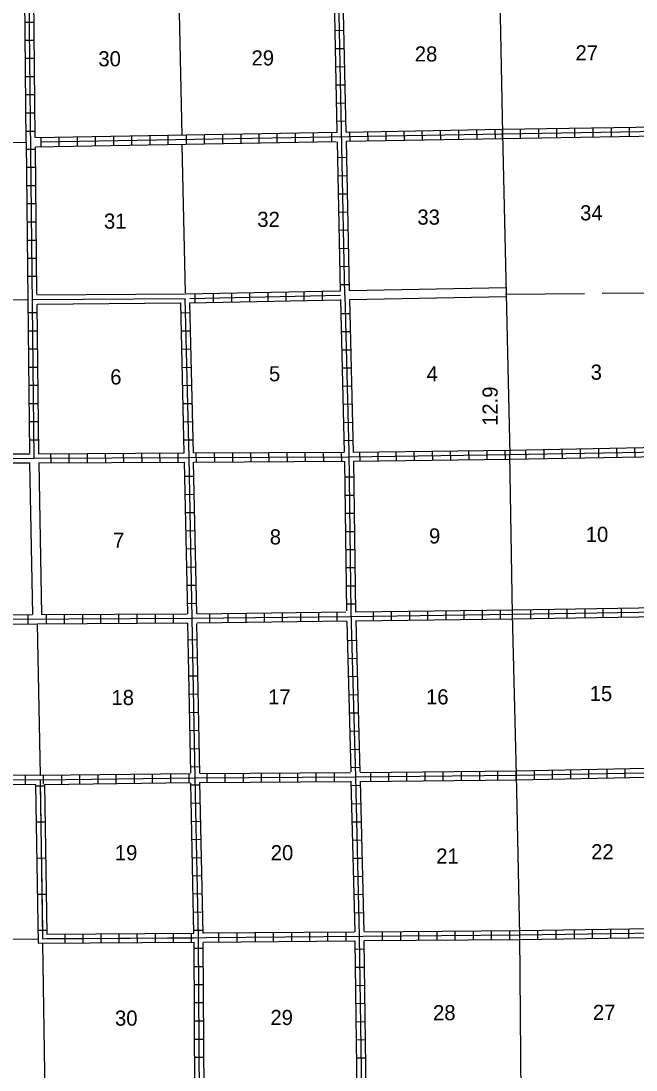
# Model space of a CAD drawing. Extents: x 1826985 to 2172499, y 15894647 to 16271025.
# Drawn here: x 2005001 to 2025310, y 16001546 to 16036205 of the extents above; entities that cross this region are included whole.
import ezdxf

# ---------------------------------------------------------------- set-up
doc = ezdxf.new("R2010")
doc.units = 0
for name, color, linetype in [('L10', 7, 'Continuous'), ('L11', 7, 'Continuous'), ('L13', 7, 'Continuous'), ('L14', 7, 'Continuous'), ('L28', 7, 'Continuous'), ('L3', 7, 'Continuous'), ('L8', 7, 'Continuous'), ('L9', 7, 'Continuous')]:
    doc.layers.add(name, color=color, linetype=linetype)

msp = doc.modelspace()

# ---------------------------------------------------------------- linework, layer by layer
at = {"layer": 'L10'}
for p, q in [((2005529, 16027152), (2010423, 16027194)), ((2015846, 16027300), (2021017, 16027401)), ((2005539, 16026851), (2010274, 16026893)), ((2015846, 16026999), (2021024, 16027104))]:
    msp.add_line(p, q, dxfattribs=at)
at = {"layer": 'L11'}
for p, q in [((2005287, 16021608), (2005382, 16016592)), ((2005587, 16021608), (2005682, 16016592))]:
    msp.add_line(p, q, dxfattribs=at)
at = {"layer": 'L13'}
for p, q in [((2010207, 16037442), (2010308, 16032437)), ((2002627, 16032158), (2005179, 16032201)), ((2010312, 16032099), (2010423, 16027226)), ((2020999, 16027183), (2023606, 16027200)), ((2024193, 16027208), (2026160, 16027226)), ((2000269, 16026949), (2005237, 16027002)), ((2005537, 16016290), (2005632, 16011283)), ((2000571, 16005841), (2005561, 16005884)), ((2005713, 16005735), (2005790, 16000708))]:
    msp.add_line(p, q, dxfattribs=at)
at = {"layer": 'L3'}
for points in [[(2020798, 16037485), (2020898, 16032474), (2021147, 16021877)], [(2021580, 15998534), (2021521, 16000693), (2021474, 16006010), (2021358, 16011285), (2021231, 16016602), (2021147, 16021877)]]:
    msp.add_lwpolyline(points, dxfattribs=at)
at = {"layer": 'L8'}
for p, q in [((2015698, 16027141), (2015096, 16056292)), ((2005439, 16021761), (2005212, 16042886)), ((2005177, 16032201), (2005122, 16037416)), ((2005471, 16032358), (2005423, 16037416)), ((2015440, 16032527), (2015339, 16037532)), ((2015740, 16032532), (2015629, 16037532)), ((2005439, 16036159), (2005138, 16036159)), ((2015365, 16035895), (2015666, 16035901)), ((2005439, 16035558), (2005138, 16035558)), ((2015381, 16035294), (2015682, 16035299)), ((2005450, 16034961), (2005149, 16034961)), ((2015392, 16034692), (2015687, 16034702)), ((2005455, 16034359), (2005154, 16034359)), ((2015407, 16034095), (2015708, 16034100)), ((2005465, 16033762), (2005164, 16033762)), ((2015413, 16033493), (2015714, 16033504)), ((2005465, 16033160), (2005164, 16033160)), ((2015429, 16032891), (2015729, 16032902)), ((2020898, 16032474), (2044494, 16032875)), ((2020898, 16032627), (2026046, 16032712)), ((2025096, 16032400), (2025096, 16032701)), ((2005471, 16032558), (2005175, 16032558)), ((2005481, 16032353), (2015440, 16032527)), ((2005666, 16032210), (2020898, 16032474)), ((2005666, 16032062), (2005666, 16032358)), ((2006263, 16032067), (2006263, 16032368)), ((2006865, 16032083), (2006865, 16032384)), ((2007466, 16032094), (2007466, 16032395)), ((2008063, 16032099), (2008063, 16032400)), ((2008665, 16032110), (2008665, 16032411)), ((2009267, 16032125), (2009267, 16032426)), ((2009864, 16032136), (2009864, 16032437)), ((2010465, 16032141), (2010465, 16032442)), ((2011062, 16032152), (2011062, 16032453)), ((2011664, 16032168), (2011664, 16032469)), ((2012266, 16032178), (2012266, 16032474)), ((2012862, 16032184), (2012862, 16032485)), ((2013464, 16032194), (2013464, 16032495)), ((2014066, 16032210), (2014066, 16032511)), ((2014663, 16032221), (2014663, 16032516)), ((2015265, 16032226), (2015265, 16032527)), ((2015740, 16032532), (2020898, 16032627)), ((2015867, 16032236), (2015856, 16032532)), ((2016463, 16032252), (2016458, 16032553)), ((2017065, 16032257), (2017055, 16032558)), ((2017662, 16032268), (2017657, 16032569)), ((2018264, 16032279), (2018253, 16032574)), ((2018866, 16032294), (2018855, 16032595)), ((2019462, 16032300), (2019457, 16032601)), ((2020064, 16032310), (2020054, 16032611)), ((2020666, 16032326), (2020656, 16032627)), ((2020898, 16032326), (2020898, 16032627)), ((2020898, 16032326), (2026057, 16032411)), ((2021495, 16032337), (2021495, 16032632)), ((2022097, 16032342), (2022097, 16032643)), ((2022699, 16032358), (2022699, 16032659)), ((2023295, 16032368), (2023295, 16032669)), ((2023897, 16032379), (2023897, 16032675)), ((2024499, 16032384), (2024499, 16032685)), ((2005235, 16027002), (2005179, 16032201)), ((2005481, 16032052), (2015413, 16032226)), ((2005529, 16027183), (2005481, 16032041)), ((2015550, 16027294), (2015450, 16032210)), ((2015745, 16032236), (2020904, 16032326)), ((2015846, 16027300), (2015745, 16032236)), ((2005481, 16031962), (2005180, 16031962)), ((2015455, 16031693), (2015756, 16031703)), ((2005492, 16031360), (2005191, 16031360)), ((2015465, 16031091), (2015766, 16031101)), ((2005492, 16030758), (2005191, 16030758)), ((2015481, 16030494), (2015782, 16030499)), ((2005497, 16030161), (2005196, 16030161)), ((2015487, 16029892), (2015788, 16029903)), ((2005508, 16029559), (2005207, 16029559)), ((2015508, 16029295), (2015803, 16029301)), ((2005513, 16028957), (2005212, 16028957)), ((2015513, 16028693), (2015814, 16028699)), ((2005524, 16028361), (2005223, 16028361)), ((2015529, 16028092), (2015830, 16028102)), ((2005524, 16027759), (2005223, 16027759)), ((2015539, 16027495), (2015840, 16027500)), ((2010423, 16027194), (2015550, 16027294)), ((2010745, 16027194), (2010745, 16026893)), ((2011347, 16027210), (2011347, 16026909)), ((2011949, 16027220), (2011949, 16026919)), ((2012546, 16027236), (2012546, 16026935)), ((2013148, 16027241), (2013148, 16026940)), ((2013750, 16027257), (2013750, 16026962)), ((2014346, 16027268), (2014346, 16026967)), ((2014948, 16027284), (2014948, 16026983)), ((2005291, 16021935), (2005237, 16027002)), ((2005587, 16021909), (2005539, 16026835)), ((2010571, 16027041), (2015550, 16027141)), ((2010571, 16026893), (2015550, 16026993)), ((2015550, 16027004), (2015550, 16026993)), ((2005539, 16026560), (2005238, 16026560)), ((2010582, 16026560), (2010281, 16026550)), ((2015566, 16026544), (2015867, 16026544)), ((2005550, 16025958), (2005249, 16025958)), ((2010597, 16025958), (2010296, 16025953)), ((2015571, 16025943), (2015872, 16025943)), ((2005550, 16025362), (2005249, 16025362)), ((2010613, 16025362), (2010312, 16025351)), ((2015587, 16025341), (2015888, 16025341)), ((2005555, 16024760), (2005254, 16024760)), ((2010629, 16024760), (2010333, 16024749)), ((2015608, 16024744), (2015904, 16024749)), ((2005566, 16024158), (2005265, 16024158)), ((2010640, 16024158), (2010339, 16024153)), ((2015624, 16024142), (2015925, 16024153)), ((2005571, 16023561), (2005275, 16023561)), ((2010656, 16023561), (2010355, 16023551)), ((2015629, 16023545), (2015930, 16023551)), ((2005571, 16022959), (2005275, 16022959)), ((2010671, 16022959), (2010370, 16022949)), ((2015645, 16022943), (2015946, 16022949)), ((2005582, 16022357), (2005281, 16022357)), ((2010682, 16022357), (2010381, 16022352)), ((2015666, 16022342), (2015962, 16022352)), ((2013195, 16021650), (2013190, 16021951)), ((2013797, 16021650), (2013792, 16021951)), ((2014399, 16021650), (2014388, 16021951)), ((2014996, 16021660), (2014990, 16021961)), ((2015597, 16021660), (2015587, 16021961)), ((2016199, 16021666), (2016189, 16021967)), ((2016796, 16021666), (2016791, 16021967)), ((2017398, 16021676), (2017387, 16021977)), ((2018000, 16021687), (2017989, 16021983)), ((2018596, 16021692), (2018591, 16021993)), ((2019198, 16021703), (2019188, 16022004)), ((2019795, 16021708), (2019790, 16022009)), ((2020397, 16021718), (2020392, 16022019)), ((2020999, 16021724), (2020988, 16022025)), ((2021147, 16021877), (2042065, 16022283)), ((2021147, 16022025), (2026247, 16022125)), ((2021664, 16022035), (2021675, 16021734)), ((2022266, 16022051), (2022271, 16021750)), ((2022863, 16022062), (2022873, 16021761)), ((2023464, 16022067), (2023470, 16021766)), ((2024066, 16022083), (2024072, 16021787)), ((2024663, 16022093), (2024674, 16021792)), ((2025265, 16022109), (2025270, 16021808)), ((2005999, 16021608), (2005988, 16021909)), ((2006595, 16021618), (2006590, 16021919)), ((2007197, 16021618), (2007192, 16021919)), ((2007799, 16021618), (2007789, 16021919)), ((2008396, 16021629), (2008390, 16021924)), ((2008998, 16021629), (2008987, 16021924)), ((2009600, 16021629), (2009589, 16021924)), ((2010196, 16021634), (2010191, 16021935)), ((2010798, 16021634), (2010788, 16021935)), ((2011400, 16021634), (2011389, 16021935)), ((2011997, 16021645), (2011991, 16021940)), ((2012599, 16021645), (2012588, 16021940)), ((2021147, 16021724), (2026247, 16021824)), ((2010714, 16021159), (2010413, 16021154)), ((2015682, 16021143), (2015983, 16021143)), ((2010724, 16020562), (2010423, 16020552)), ((2015687, 16020541), (2015988, 16020541)), ((2010729, 16019960), (2010428, 16019950)), ((2015698, 16019944), (2015999, 16019944)), ((2010745, 16019358), (2010450, 16019353)), ((2015708, 16019342), (2016004, 16019342)), ((2010756, 16018762), (2010455, 16018751)), ((2015714, 16018741), (2016015, 16018741)), ((2010772, 16018160), (2010471, 16018149)), ((2015729, 16018144), (2016030, 16018144)), ((2010782, 16017558), (2010481, 16017553)), ((2015740, 16017542), (2016041, 16017542)), ((2021231, 16016602), (2052794, 16017141)), ((2010798, 16016961), (2010497, 16016951)), ((2015745, 16016945), (2016046, 16016945)), ((2021231, 16016750), (2026358, 16016834)), ((2021231, 16016449), (2021231, 16016750)), ((2021833, 16016460), (2021833, 16016761)), ((2022430, 16016470), (2022430, 16016766)), ((2023032, 16016486), (2023032, 16016787)), ((2023628, 16016491), (2023628, 16016792)), ((2024230, 16016502), (2024230, 16016803)), ((2024832, 16016507), (2024832, 16016808)), ((2005238, 16016291), (2005238, 16016592)), ((2005840, 16016291), (2005840, 16016592)), ((2006437, 16016301), (2006437, 16016602)), ((2007039, 16016301), (2007039, 16016602)), ((2007641, 16016301), (2007641, 16016602)), ((2008237, 16016312), (2008237, 16016607)), ((2008839, 16016312), (2008839, 16016607)), ((2009441, 16016312), (2009441, 16016607)), ((2010038, 16016317), (2010038, 16016618)), ((2011242, 16016328), (2011242, 16016629)), ((2011838, 16016333), (2011838, 16016634)), ((2012440, 16016343), (2012440, 16016644)), ((2013037, 16016349), (2013037, 16016650)), ((2013639, 16016359), (2013639, 16016660)), ((2014241, 16016359), (2014241, 16016660)), ((2014837, 16016370), (2014837, 16016666)), ((2015439, 16016375), (2015439, 16016676)), ((2016638, 16016391), (2016638, 16016692)), ((2017240, 16016401), (2017240, 16016702)), ((2017841, 16016412), (2017841, 16016708)), ((2018438, 16016417), (2018438, 16016718)), ((2019040, 16016428), (2019040, 16016724)), ((2019637, 16016433), (2019637, 16016734)), ((2020238, 16016444), (2020238, 16016745)), ((2020840, 16016444), (2020840, 16016745)), ((2021231, 16016449), (2026358, 16016533)), ((2010824, 16015757), (2010524, 16015752)), ((2015772, 16015741), (2016073, 16015752)), ((2010830, 16015161), (2010529, 16015150)), ((2015788, 16015145), (2016088, 16015150)), ((2010840, 16014559), (2010539, 16014553)), ((2015803, 16014543), (2016104, 16014553)), ((2010856, 16013962), (2010555, 16013952)), ((2015825, 16013941), (2016120, 16013952)), ((2010867, 16013360), (2010566, 16013350)), ((2015840, 16013344), (2016141, 16013350)), ((2010872, 16012758), (2010571, 16012753)), ((2015856, 16012742), (2016157, 16012753)), ((2010888, 16012162), (2010587, 16012151)), ((2015872, 16012140), (2016173, 16012151)), ((2010898, 16011560), (2010597, 16011549)), ((2005149, 16010995), (2005149, 16011290)), ((2005749, 16010995), (2005749, 16011290)), ((2006347, 16010995), (2006347, 16011290)), ((2006949, 16011000), (2006949, 16011301)), ((2007546, 16011011), (2007546, 16011312)), ((2008148, 16011011), (2008148, 16011312)), ((2008750, 16011016), (2008750, 16011317)), ((2009346, 16011026), (2009346, 16011327)), ((2009948, 16011037), (2009948, 16011333)), ((2010550, 16011042), (2010550, 16011343)), ((2011147, 16011042), (2011147, 16011343)), ((2011748, 16011053), (2011748, 16011348)), ((2012345, 16011053), (2012345, 16011348)), ((2012947, 16011058), (2012947, 16011359)), ((2013549, 16011058), (2013549, 16011359)), ((2014146, 16011069), (2014146, 16011370)), ((2014747, 16011069), (2014747, 16011370)), ((2015349, 16011069), (2015349, 16011370)), ((2015888, 16011544), (2016189, 16011549)), ((2016548, 16011084), (2016548, 16011385)), ((2017150, 16011084), (2017150, 16011385)), ((2017746, 16011095), (2017746, 16011391)), ((2018348, 16011100), (2018348, 16011401)), ((2018945, 16011111), (2018945, 16011412)), ((2019547, 16011116), (2019547, 16011417)), ((2020149, 16011116), (2020149, 16011417)), ((2020745, 16011127), (2020745, 16011428)), ((2021347, 16011132), (2021347, 16011433)), ((2021358, 16011132), (2021358, 16011433)), ((2021954, 16011143), (2021954, 16011444)), ((2022556, 16011158), (2022556, 16011459)), ((2023158, 16011169), (2023158, 16011470)), ((2023755, 16011174), (2023755, 16011475)), ((2024357, 16011195), (2024357, 16011491)), ((2024953, 16011201), (2024953, 16011502)), ((2010914, 16010958), (2010613, 16010952)), ((2015904, 16010942), (2016205, 16010952)), ((2010925, 16010361), (2010624, 16010351)), ((2015925, 16010345), (2016220, 16010351)), ((2010941, 16009759), (2010640, 16009749)), ((2015930, 16009743), (2016231, 16009749)), ((2010946, 16009157), (2010650, 16009152)), ((2015946, 16009141), (2016247, 16009152)), ((2010956, 16008561), (2010666, 16008550)), ((2015962, 16008545), (2016263, 16008550)), ((2010972, 16007959), (2010671, 16007953)), ((2015972, 16007943), (2016273, 16007953)), ((2010983, 16007362), (2010682, 16007351)), ((2015988, 16007341), (2016289, 16007351)), ((2010999, 16006760), (2010698, 16006750)), ((2016004, 16006744), (2016305, 16006750)), ((2006457, 16005741), (2006455, 16006040)), ((2007053, 16005745), (2007051, 16006043)), ((2007650, 16005749), (2007648, 16006047)), ((2008247, 16005753), (2008245, 16006051)), ((2008538, 16005899), (2021474, 16006010)), ((2008843, 16005756), (2008841, 16006055)), ((2009440, 16005760), (2009438, 16006058)), ((2010036, 16005764), (2010034, 16006062)), ((2010633, 16005768), (2010631, 16006066)), ((2011004, 16006158), (2010708, 16006153)), ((2011025, 16006074), (2016015, 16006116)), ((2011537, 16005778), (2011537, 16006074)), ((2012139, 16005783), (2012139, 16006084)), ((2012741, 16005783), (2012741, 16006084)), ((2013338, 16005794), (2013338, 16006095)), ((2013940, 16005794), (2013940, 16006095)), ((2014542, 16005799), (2014542, 16006100)), ((2015138, 16005810), (2015138, 16006111)), ((2015740, 16005810), (2015740, 16006111)), ((2016347, 16006116), (2021474, 16006158)), ((2016939, 16005820), (2016939, 16006116)), ((2017540, 16005826), (2017540, 16006127)), ((2018137, 16005836), (2018137, 16006132)), ((2018739, 16005836), (2018739, 16006132)), ((2019341, 16005841), (2019341, 16006142)), ((2019938, 16005841), (2019938, 16006142)), ((2020539, 16005852), (2020539, 16006153)), ((2021141, 16005857), (2021141, 16006158)), ((2021474, 16005857), (2021474, 16006158)), ((2022071, 16005868), (2022071, 16006169)), ((2022672, 16005878), (2022672, 16006174)), ((2023274, 16005884), (2023274, 16006185)), ((2023871, 16005894), (2023871, 16006195)), ((2024473, 16005899), (2024473, 16006200)), ((2025075, 16005910), (2025075, 16006211)), ((2005859, 16005887), (2010714, 16005917)), ((2011015, 16005767), (2016004, 16005810)), ((2016331, 16005820), (2021474, 16005857)), ((2011015, 16005562), (2010714, 16005562)), ((2016030, 16005540), (2016331, 16005551)), ((2011025, 16004960), (2010724, 16004960)), ((2016041, 16004944), (2016337, 16004949)), ((2011025, 16004358), (2010724, 16004358)), ((2016046, 16004342), (2016347, 16004352)), ((2011030, 16003761), (2010729, 16003761)), ((2016046, 16003745), (2016347, 16003750)), ((2011030, 16003159), (2010729, 16003159)), ((2016057, 16003143), (2016358, 16003149)), ((2011041, 16002557), (2010740, 16002557)), ((2016062, 16002541), (2016363, 16002552)), ((2011041, 16001961), (2010740, 16001961)), ((2016073, 16001945), (2016374, 16001950))]:
    msp.add_line(p, q, dxfattribs=at)
for points in [[(2010392, 16021935), (2010274, 16026893)], [(2011147, 15989959), (2011015, 15995308), (2010898, 16000604), (2010867, 16005915), (2010756, 16011195), (2010656, 16016470), (2010550, 16021787), (2010423, 16027041)], [(2010698, 16021935), (2010571, 16026893)], [(2015550, 16026993), (2015672, 16021961)], [(2015698, 16027141), (2015824, 16021961), (2015898, 16016687), (2016046, 16011227), (2016173, 16005968), (2016242, 16000810), (2016331, 15995366), (2016437, 15990012)], [(2015846, 16026999), (2015973, 16021961)], [(2010698, 16021935), (2015672, 16021961)], [(2015973, 16021961), (2021147, 16022025)], [(1978998, 16021502), (1984209, 16021433), (1989605, 16021460), (1991199, 16021502), (1994916, 16021560), (2000191, 16021718), (2001516, 16021750), (2005439, 16021761), (2010550, 16021787), (2015824, 16021808), (2021147, 16021877)], [(2003649, 16021909), (2005307, 16021909)], [(2003649, 16021608), (2005287, 16021608)], [(2005582, 16021909), (2010392, 16021935)], [(2005587, 16021608), (2010397, 16021634)], [(2010508, 16016618), (2010397, 16021634)], [(2010803, 16016618), (2010698, 16021634)], [(2010708, 16021634), (2015682, 16021660)], [(2015682, 16021660), (2015745, 16016718)], [(2015983, 16021661), (2021147, 16021724)], [(2015983, 16021661), (2016046, 16016687), (2016046, 16016676)], [(2016057, 16016687), (2021231, 16016750)], [(2000439, 16016417), (2010656, 16016470), (2015898, 16016533), (2021231, 16016602)], [(2000439, 16016570), (2005382, 16016592)], [(2005682, 16016592), (2010492, 16016618)], [(2010814, 16016618), (2015729, 16016687)], [(2016046, 16016386), (2021231, 16016449)], [(2000439, 16016270), (2005537, 16016291)], [(2005537, 16016290), (2010481, 16016317)], [(2010608, 16011370), (2010508, 16016317)], [(2010904, 16011348), (2010803, 16016301)], [(2010814, 16016317), (2015756, 16016386)], [(2015756, 16016359), (2015888, 16011401)], [(2016057, 16016386), (2016189, 16011401)], [(2021358, 16011285), (2042314, 16011676), (2047620, 16011702), (2058195, 16012051), (2063523, 16012019), (2068507, 16012151)], [(2000349, 16011127), (2003206, 16011158), (2005629, 16011132), (2010756, 16011195), (2016046, 16011227), (2021358, 16011285)], [(2000508, 16011275), (2003206, 16011312), (2005632, 16011283)], [(2005632, 16011283), (2010597, 16011343)], [(2010914, 16011343), (2015883, 16011375)], [(2016199, 16011375), (2021358, 16011433)], [(2021358, 16011433), (2025645, 16011517)], [(2021358, 16011132), (2025645, 16011216)], [(2000508, 16010974), (2003206, 16011011), (2005482, 16010984)], [(2005782, 16010984), (2010582, 16011042)], [(2010713, 16006067), (2010608, 16011026)], [(2011015, 16006058), (2010904, 16011053)], [(2010914, 16011042), (2015888, 16011074)], [(2015898, 16011084), (2016020, 16006111)], [(2016199, 16011074), (2021358, 16011132)], [(2016199, 16011084), (2016321, 16006127)], [(2021474, 16006010), (2037298, 16006243), (2053063, 16006549)], [(2005858, 16006037), (2010713, 16006067)], [(2021474, 16006158), (2026537, 16006232)], [(2005563, 16005734), (2010714, 16005766)], [(2010745, 16000762), (2010714, 16005766)], [(2011046, 16000767), (2011015, 16005757)], [(2016020, 16005810), (2016089, 16000825)], [(2016321, 16005810), (2016389, 16000825)], [(2021474, 16005857), (2026553, 16005936)]]:
    msp.add_lwpolyline(points, dxfattribs=at)
at = {"layer": 'L9'}
for p, q in [((2005370, 16027004), (2010423, 16027041)), ((2005482, 16010984), (2005563, 16005734)), ((2005782, 16010928), (2005484, 16010924)), ((2005632, 16010982), (2005706, 16006154)), ((2005782, 16010984), (2005858, 16006037)), ((2005800, 16009735), (2005502, 16009730)), ((2005819, 16008542), (2005521, 16008537)), ((2005837, 16007349), (2005539, 16007344)), ((2005856, 16006156), (2005557, 16006151))]:
    msp.add_line(p, q, dxfattribs=at)
for points in [[(2005629, 16011132), (2005714, 16005884), (2008375, 16005899)], [(2006503, 16005890), (2010713, 16005916)]]:
    msp.add_lwpolyline(points, dxfattribs=at)

# ---------------------------------------------------------------- texts
at = {"layer": 'L14'}
for s, p in [('30', (2007556, 16034707)), ('29', (2012614, 16034734)), ('28', (2018005, 16034866)), ('27', (2023311, 16034903)), ('33', (2018090, 16029475)), ('34', (2023464, 16029617)), ('31', (2007741, 16029343)), ('32', (2012804, 16029401)), ('5', (2013190, 16024300)), ('4', (2018396, 16024300)), ('3', (2023813, 16024353)), ('6', (2007947, 16024195)), ('7', (2008042, 16018799)), ('8', (2013216, 16018910)), ('9', (2018475, 16018941)), ('10', (2023649, 16018994)), ('18', (2007989, 16013603)), ('17', (2013163, 16013624)), ('16', (2018375, 16013624)), ('15', (2023781, 16013735)), ('19', (2008100, 16008476)), ('20', (2013248, 16008476)), ('21', (2018713, 16008365)), ('22', (2023829, 16008508)), ('28', (2018607, 16003191)), ('27', (2023887, 16003201)), ('30', (2008105, 16003011)), ('29', (2013237, 16003032))]:
    msp.add_text(s, height=500, rotation=360, dxfattribs=at).set_placement(p)
at = {"layer": 'L28'}
msp.add_text('12.9', height=500, rotation=90, dxfattribs=at).set_placement((2020740, 16022827))

doc.saveas('drawing.dxf')
